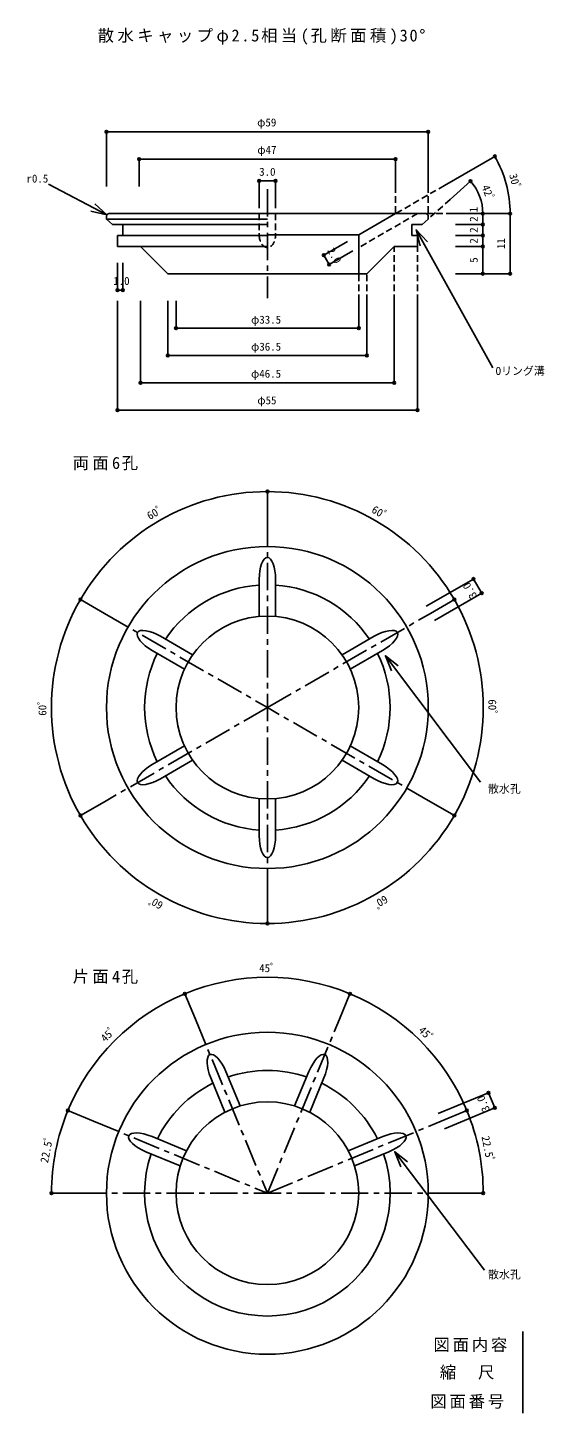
# Model space of a CAD drawing. Units: millimetres on the paper. Extents: x -588 to 140, y -97 to 211.
# Drawn here: x -369.9 to -275.2, y -42.7 to 211.2 of the extents above; entities that cross this region are included whole.
import ezdxf
from ezdxf.enums import TextEntityAlignment as Align

# ---------------------------------------------------------------- set-up
doc = ezdxf.new("R2010")
doc.units = ezdxf.units.MM
doc.header["$PDMODE"] = 32
doc.header["$PDSIZE"] = 0.5
doc.linetypes.add('CHAIN1', pattern=[8, 5, -1, 1, -1])
doc.linetypes.add('DASHED1', pattern=[1.8, 1.2, -0.6])
doc.layers.add('0-1_ノズル', color=4, linetype='Continuous')
doc.styles.add('ＭＳ ゴシック', font='')
doc.styles.get('ＭＳ ゴシック').set_extended_font_data('MS Gothic')

msp = doc.modelspace()

# ---------------------------------------------------------------- linework, layer by layer
at = {"layer": '0-1_ノズル'}
for p, q in [((-355.423, 192.096), (-296.423, 192.096)), ((-355.423, 192.096), (-355.423, 182.096)), ((-296.423, 192.096), (-296.423, 182.096)), ((-349.423, 187.096), (-302.423, 187.096)), ((-349.423, 187.096), (-349.423, 182.096)), ((-302.423, 187.096), (-302.423, 182.096)), ((-293.474, 182.263), (-284.237, 187.596)), ((-327.423, 183.096), (-327.423, 178.096)), ((-292.422, 179.698), (-288.706, 183.044)), ((-355.355, 176.883), (-357.561, 178.917)), ((-292.204, 177.096), (-281.423, 177.096)), ((-292.089, 177.096), (-281.423, 177.096)), ((-291.954, 177.096), (-281.423, 177.096)), ((-291.954, 177.096), (-281.423, 177.096)), ((-291.954, 177.096), (-281.423, 177.096)), ((-291.423, 177.096), (-286.423, 177.096)), ((-286.423, 177.096), (-291.423, 177.096)), ((-281.423, 177.096), (-286.423, 177.096)), ((-286.423, 177.096), (-286.423, 175.096)), ((-281.423, 177.096), (-281.423, 166.096)), ((-298.656, 174.112), (-297.924, 171.203)), ((-286.423, 175.096), (-291.423, 175.096)), ((-286.423, 173.096), (-291.423, 173.096)), ((-286.423, 175.096), (-286.423, 173.096)), ((-286.423, 173.096), (-286.423, 171.096)), ((-315.594, 169.491), (-311.264, 171.991)), ((-314.594, 167.759), (-310.264, 170.259)), ((-286.423, 171.096), (-291.423, 171.096)), ((-286.423, 171.096), (-286.423, 166.096)), ((-353.423, 163.096), (-353.423, 168.096)), ((-315.594, 169.491), (-314.594, 167.759)), ((-286.423, 166.096), (-291.423, 166.096)), ((-281.423, 166.096), (-286.423, 166.096)), ((-353.423, 141.096), (-353.423, 161.096)), ((-349.173, 146.096), (-349.173, 161.096)), ((-344.173, 151.096), (-344.173, 161.096)), ((-342.673, 156.096), (-342.673, 161.096)), ((-309.173, 156.096), (-309.173, 161.096)), ((-307.673, 151.096), (-307.673, 161.096)), ((-302.673, 146.096), (-302.673, 161.096)), ((-342.673, 156.096), (-309.173, 156.096)), ((-344.173, 151.096), (-307.673, 151.096)), ((-349.173, 146.096), (-302.673, 146.096)), ((-325.923, 121.096), (-325.923, 126.172)), ((-325.923, 121.096), (-325.923, 126.172)), ((-325.923, 121.096), (-325.923, 126.172)), ((-288.135, 110.145), (-296.795, 105.145)), ((-355.801, 103.846), (-360.197, 106.384)), ((-355.801, 103.846), (-360.197, 106.384)), ((-296.045, 103.846), (-291.649, 106.384)), ((-296.045, 103.846), (-291.649, 106.384)), ((-304.296, 96.087), (-301.931, 94.241)), ((-355.801, 69.346), (-360.197, 66.808)), ((-296.045, 69.346), (-291.649, 66.808)), ((-325.923, 52.096), (-325.923, 47.02)), ((-339.126, 29.47), (-341.068, 34.159)), ((-339.126, 29.47), (-341.068, 34.159)), ((-312.721, 29.47), (-310.778, 34.159)), ((-312.721, 29.47), (-310.778, 34.159)), ((-285.385, 16.011), (-294.623, 12.184)), ((-357.797, 10.798), (-362.487, 12.741)), ((-357.797, 10.798), (-362.487, 12.741)), ((-294.049, 10.798), (-289.36, 12.741)), ((-294.049, 10.798), (-289.36, 12.741)), ((-302.577, 5.187), (-301.444, 2.409)), ((-360.423, -2.404), (-365.499, -2.404)), ((-291.423, -2.404), (-286.347, -2.404))]:
    msp.add_line(p, q, dxfattribs=at)
at = {"layer": '0-1_ノズル', "linetype": 'CHAIN1'}
for p, q in [((-325.923, 181.596), (-325.923, 161.596)), ((-325.923, 52.096), (-325.923, 121.096)), ((-355.801, 103.846), (-325.923, 86.596)), ((-325.923, 86.596), (-296.045, 103.846)), ((-339.126, 29.47), (-325.923, -2.404)), ((-325.923, -2.404), (-312.721, 29.47)), ((-357.797, 10.798), (-325.923, -2.404)), ((-325.923, -2.404), (-294.049, 10.798)), ((-360.423, -2.404), (-325.923, -2.404)), ((-291.423, -2.404), (-325.923, -2.404))]:
    msp.add_line(p, q, dxfattribs=at)
at = {"layer": '0-1_ノズル', "linetype": 'DASHED1'}
for p, q in [((-293.474, 182.263), (-302.423, 177.096)), ((-302.423, 182.096), (-302.423, 177.096)), ((-296.423, 182.096), (-296.423, 177.096)), ((-292.422, 179.698), (-296.423, 176.096)), ((-291.954, 177.096), (-296.923, 177.096)), ((-302.673, 161.096), (-302.673, 171.096)), ((-298.423, 161.096), (-298.423, 171.096)), ((-309.173, 161.096), (-309.173, 166.096)), ((-307.673, 161.096), (-307.673, 166.096))]:
    msp.add_line(p, q, dxfattribs=at)
at = {"layer": '0-1_ノズル', "color": 3}
for p, q in [((-355.423, 176.596), (-355.423, 176.096)), ((-355.423, 176.096), (-325.923, 176.096)), ((-355.423, 176.096), (-354.313, 175.096)), ((-296.923, 177.096), (-354.923, 177.096)), ((-302.423, 177.096), (-309.173, 173.199)), ((-296.423, 176.096), (-297.534, 175.096)), ((-296.423, 176.596), (-296.423, 176.096)), ((-353.423, 173.096), (-353.423, 171.096)), ((-352.423, 173.096), (-353.423, 173.096)), ((-309.173, 173.199), (-309.173, 166.096)), ((-299.423, 175.096), (-297.534, 175.096)), ((-298.423, 173.096), (-298.423, 171.096)), ((-353.423, 171.096), (-349.173, 171.096)), ((-344.173, 166.096), (-349.173, 171.096)), ((-349.173, 171.096), (-325.923, 171.096)), ((-307.673, 166.096), (-302.673, 171.096)), ((-298.423, 171.096), (-302.673, 171.096)), ((-300.923, 171.096), (-298.423, 171.096)), ((-344.173, 166.096), (-307.673, 166.096))]:
    msp.add_line(p, q, dxfattribs=at)
at = {"layer": '0-1_ノズル', "color": 7, "linetype": 'DASHED1'}
for p, q in [((-327.423, 177.096), (-327.423, 173.201)), ((-324.423, 177.096), (-324.423, 173.199)), ((-298.423, 177.096), (-309.173, 170.889))]:
    msp.add_line(p, q, dxfattribs=at)
at = {"layer": '0-1_ノズル', "color": 7}
for p, q in [((-309.173, 173.199), (-325.923, 173.199)), ((-327.423, 103.279), (-327.423, 110.096)), ((-324.423, 103.279), (-324.423, 110.096)), ((-339.621, 96.236), (-345.525, 99.645)), ((-312.226, 96.236), (-306.322, 99.645)), ((-341.121, 93.638), (-347.025, 97.047)), ((-310.726, 93.638), (-304.822, 97.047)), ((-341.121, 79.554), (-347.025, 76.145)), ((-310.726, 79.554), (-304.822, 76.145)), ((-339.621, 76.955), (-345.525, 73.547)), ((-312.226, 76.955), (-306.322, 73.547)), ((-327.423, 69.913), (-327.423, 63.096)), ((-324.423, 69.913), (-324.423, 63.096)), ((-333.693, 12.435), (-336.302, 18.733)), ((-330.922, 13.583), (-333.53, 19.881)), ((-320.925, 13.583), (-318.316, 19.881)), ((-318.153, 12.435), (-315.544, 18.733)), ((-340.762, 5.366), (-347.06, 7.975)), ((-311.084, 5.366), (-304.786, 7.975)), ((-341.91, 2.594), (-348.208, 5.203)), ((-309.936, 2.594), (-303.638, 5.203)), ((-279.071, -27.725), (-279.071, -42.725))]:
    msp.add_line(p, q, dxfattribs=at)
at = {"layer": '0-1_ノズル'}
for points in [[(-327.423, 183.096), (-324.423, 183.096), (-324.423, 178.096)], [(-366.076, 182.504), (-355.355, 176.883), (-358.282, 177.541)], [(-284.581, 148.848), (-298.656, 174.112), (-296.567, 171.959)], [(-353.423, 163.096), (-352.423, 163.096), (-352.423, 168.096)], [(-353.423, 141.096), (-298.423, 141.096), (-298.423, 161.096)], [(-288.135, 110.145), (-286.635, 107.547), (-295.295, 102.547)], [(-286.841, 72.944), (-304.296, 96.087), (-303.171, 93.306)], [(-285.385, 16.011), (-284.237, 13.239), (-293.475, 9.413)], [(-286.111, -16.511), (-302.577, 5.187), (-300.207, 3.348)]]:
    msp.add_lwpolyline(points, dxfattribs=at)
at = {"layer": '0-1_ノズル', "color": 3}
for points in [[(-354.313, 175.096), (-352.423, 175.096), (-325.923, 175.096)], [(-352.423, 175.096), (-352.423, 173.096), (-325.923, 173.096)], [(-299.423, 175.096), (-299.423, 173.096), (-298.423, 173.096)]]:
    msp.add_lwpolyline(points, dxfattribs=at)
at = {"layer": '0-1_ノズル', "linetype": 'CHAIN1'}
msp.add_lwpolyline([(-296.045, 69.346), (-325.923, 86.596), (-355.801, 69.346)], dxfattribs=at)
at = {"layer": '0-1_ノズル', "color": 3}
for centre, radius in [((-325.923, 86.596), 29.5), ((-325.923, 86.596), 16.75), ((-325.923, -2.404), 29.5), ((-325.923, -2.404), 16.75)]:
    msp.add_circle(centre, radius, dxfattribs=at)
at = {"layer": '0-1_ノズル'}
for centre, radius, start, end in [((-302.423, 177.096), 21, 0, 30), ((-295.313, 177.096), 8.889, 0, 42), ((-325.923, 86.596), 39.576, 90, 150), ((-325.923, 86.596), 39.576, 30, 90), ((-325.923, 86.596), 39.576, 150, 210), ((-325.923, 86.596), 39.576, 330, 30), ((-325.923, 86.596), 39.576, 210, 270), ((-325.923, 86.596), 39.576, 270, 330), ((-325.923, -2.404), 39.576, 67.5, 112.5), ((-325.923, -2.404), 39.576, 112.5, 157.5), ((-325.923, -2.404), 39.576, 22.5, 67.5), ((-325.923, -2.404), 39.576, 157.5, 180), ((-325.923, -2.404), 39.576, 0, 22.5)]:
    msp.add_arc(centre, radius, start, end, dxfattribs=at)
at = {"layer": '0-1_ノズル', "color": 3}
for centre, radius, start, end in [((-354.923, 176.596), 0.5, 90, 180), ((-354.923, 176.596), 0.5, 90, 180), ((-296.923, 176.596), 0.5, 0, 90), ((-325.923, 86.596), 22.5, 93.82255, 146.17745), ((-325.923, 86.596), 22.5, 33.82255, 86.17745), ((-325.923, 86.596), 22.5, 153.82255, 206.17745), ((-325.923, 86.596), 22.5, 333.82255, 26.17745), ((-325.923, 86.596), 22.5, 213.82255, 266.17745), ((-325.923, 86.596), 22.5, 273.82255, 326.17745), ((-325.923, -2.404), 22.5, 71.15222, 108.84778), ((-325.923, -2.404), 22.5, 116.32255, 153.67745), ((-325.923, -2.404), 22.5, 26.32255, 63.67745), ((-325.923, -2.404), 22.5, 161.32255, 18.67745)]:
    msp.add_arc(centre, radius, start, end, dxfattribs=at)
at = {"layer": '0-1_ノズル', "color": 7, "linetype": 'DASHED1'}
msp.add_ellipse((-325.923, 173.199), major_axis=(0, 2.309), ratio=0.649519, start_param=1.5698307, end_param=4.712389, dxfattribs=at)
at = {"layer": '0-1_ノズル', "color": 7}
for centre, major_axis in [((-325.923, 110.096), (0, 4)), ((-346.275, 98.346), (-3.464, 2)), ((-305.572, 98.346), (3.464, 2)), ((-346.275, 74.846), (-3.464, -2)), ((-305.572, 74.846), (3.464, -2)), ((-325.923, 63.096), (0, -4)), ((-334.916, 19.307), (-1.531, 3.696)), ((-316.93, 19.307), (1.531, 3.696)), ((-347.634, 6.589), (-3.696, 1.531)), ((-304.212, 6.589), (3.696, 1.531))]:
    msp.add_ellipse(centre, major_axis=major_axis, ratio=0.375, start_param=4.712389, end_param=7.8539816, dxfattribs=at)
at = {"layer": '0-1_ノズル'}
for p in [(-355.423, 192.096), (-296.423, 192.096), (-349.423, 187.096), (-302.423, 187.096), (-284.237, 187.596), (-327.423, 183.096), (-324.423, 183.096), (-288.706, 183.044), (-286.423, 177.096), (-286.423, 175.096), (-281.423, 177.096), (-286.423, 173.096), (-286.423, 171.096), (-315.594, 169.491), (-314.594, 167.759), (-286.423, 166.096), (-281.423, 166.096), (-353.423, 163.096), (-352.423, 163.096), (-342.673, 156.096), (-309.173, 156.096), (-344.173, 151.096), (-307.673, 151.096), (-349.173, 146.096), (-302.673, 146.096), (-353.423, 141.096), (-298.423, 141.096), (-325.923, 126.172), (-288.135, 110.145), (-286.635, 107.547), (-360.197, 106.384), (-291.649, 106.384), (-291.649, 106.384), (-360.197, 66.808), (-291.649, 66.808), (-325.923, 47.02), (-341.068, 34.159), (-310.778, 34.159), (-285.385, 16.011), (-362.487, 12.741), (-289.36, 12.741), (-284.237, 13.239), (-365.499, -2.404), (-286.347, -2.404)]:
    msp.add_point(p, dxfattribs=at)

# ---------------------------------------------------------------- texts
at = {"layer": '0-1_ノズル', "style": 'ＭＳ ゴシック'}
for s, p in [('φ59', (-327.799, 192.637)), ('φ47', (-327.77, 187.605)), ('3.0', (-327.423, 183.596)), ('r0.5', (-370.083, 182.352)), ('1.0', (-354.173, 163.596)), ('φ33.5', (-328.913, 156.494)), ('φ36.5', (-328.913, 151.553)), ('φ46.5', (-328.923, 146.596)), ('Oリング溝', (-284.078, 147.1)), ('φ55', (-327.768, 141.72)), ('散水孔', (-285.474, 70.528)), ('45ﾟ', (-327.423, 37.672)), ('散水孔', (-285.474, -18.472))]:
    msp.add_text(s, height=1.466, dxfattribs=at).set_placement(p, align=Align.BOTTOM_LEFT)
for s, rotation, p in [('30ﾟ', 285, (-282.044, 184.109)), ('42ﾟ', 291, (-287.084, 181.861)), ('1', 90, (-286.945, 177.34)), ('2', 90, (-286.923, 175.596)), ('2', 90, (-286.923, 173.596)), ('2.0', 300, (-315.386, 170.131)), ('2', 90, (-286.923, 171.596)), ('11', 90, (-281.923, 170.596)), ('5', 90, (-286.923, 168.096)), ('60ﾟ', 30, (-347.26, 120.553)), ('60ﾟ', 330, (-307.184, 122.053)), ('3.0', 120, (-287.068, 107.297)), ('60ﾟ', 90, (-365.999, 85.096)), ('60ﾟ', 270, (-285.847, 88.096)), ('60ﾟ', 150, (-344.662, 51.139)), ('60ﾟ', 210, (-304.586, 52.639)), ('45ﾟ', 45, (-355.322, 24.873)), ('45ﾟ', 315, (-298.646, 26.994)), ('3.0', 112.5, (-284.698, 13.048)), ('22.5ﾟ', 78.75, (-365.717, 2.962)), ('22.5ﾟ', 281.25, (-287.105, 7.866))]:
    msp.add_text(s, height=1.466, rotation=rotation, dxfattribs=at).set_placement(p, align=Align.BOTTOM_LEFT)
at = {"layer": '0-1_ノズル', "color": 7, "char_height": 2.199, "attachment_point": 7, "style": 'ＭＳ ゴシック'}
for s, insert in [('\\T1.21;散水キャップφ2.5相当(孔断面積)30°', (-357.035, 208.049)), ('\\T1.2;両面6孔', (-361.615, 130.078)), ('\\T1.2;片面4孔', (-361.615, 35.963)), ('\\T1.17;図面内容', (-295.473, -31.518)), ('\\T1.17;縮\u3000尺', (-294.322, -36.554)), ('\\T1.17;図面番号', (-296.049, -41.879))]:
    msp.add_mtext(s, dxfattribs=dict(at, insert=insert))

doc.saveas('drawing.dxf')
